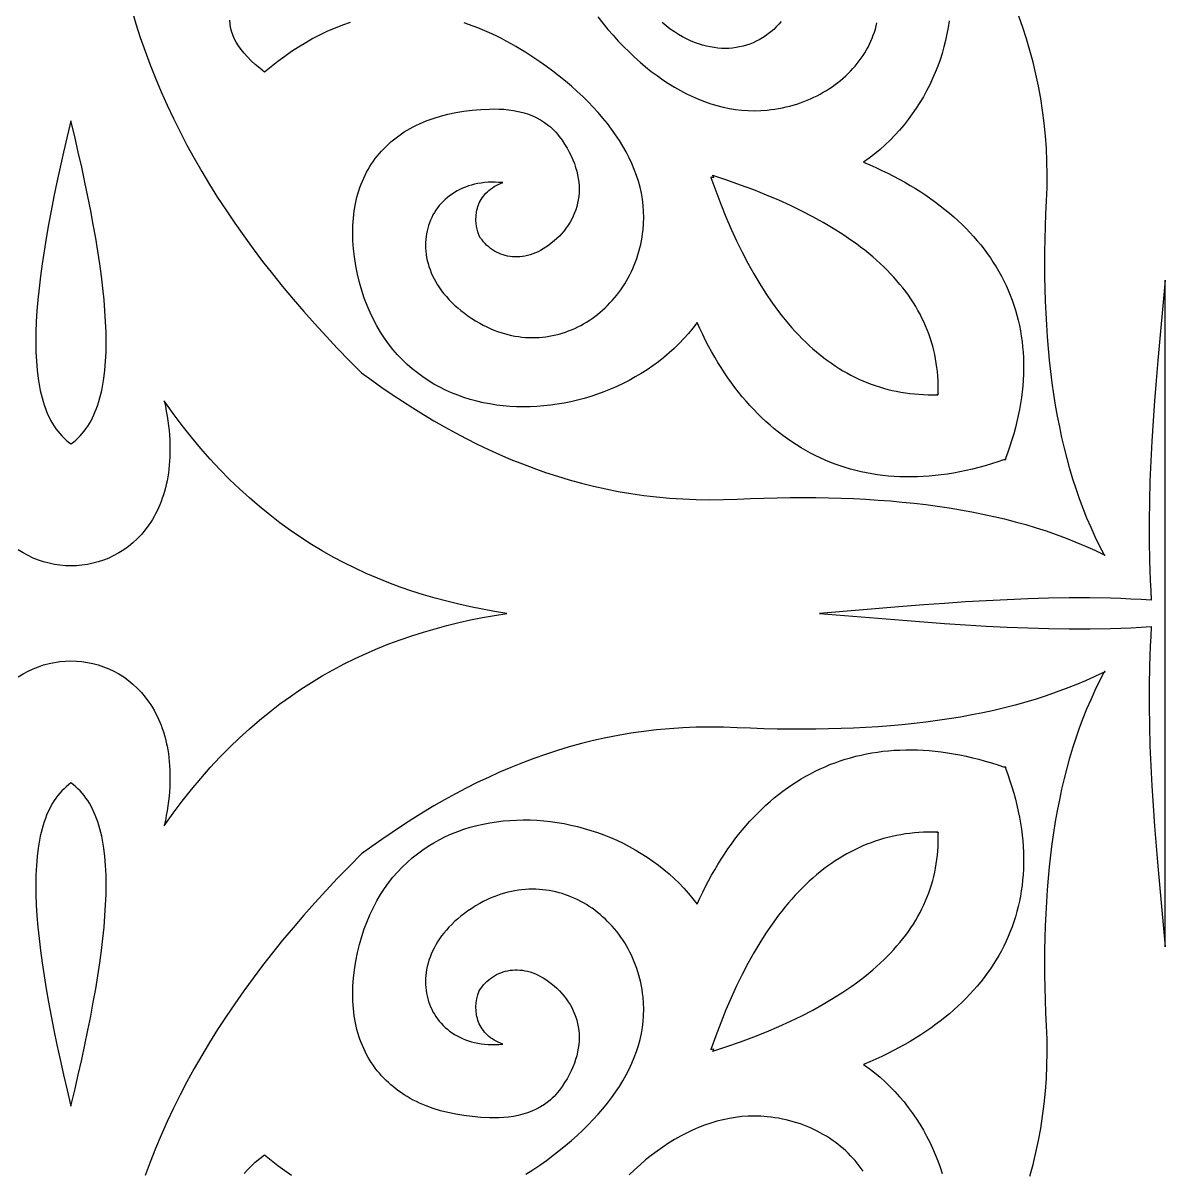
# Model space of a CAD drawing. Extents: x -375 to 375, y -1025 to 1025.
# Drawn here: x -217.6 to -155, y 489.8 to 552.8 of the extents above; entities that cross this region are included whole.
import ezdxf

# ---------------------------------------------------------------- set-up
doc = ezdxf.new("R2010")
doc.units = 0
doc.layers.add('LAYER_1', color=18, linetype='CONTINUOUS')

msp = doc.modelspace()

# ---------------------------------------------------------------- linework, layer by layer
at = {"layer": 'LAYER_1'}
for points in [[(-211.667, 553.489), (-211.441, 552.732), (-211.198, 551.978), (-210.937, 551.228), (-210.66, 550.481), (-210.365, 549.739), (-210.053, 548.999), (-209.725, 548.263), (-209.379, 547.531), (-209.017, 546.802), (-208.638, 546.077), (-208.242, 545.355), (-207.83, 544.636), (-207.402, 543.921), (-206.957, 543.209), (-206.496, 542.501), (-206.019, 541.796), (-205.526, 541.094), (-205.016, 540.395), (-204.491, 539.7), (-203.95, 539.008), (-203.393, 538.319), (-202.821, 537.633), (-202.233, 536.951), (-201.629, 536.272), (-201.01, 535.596), (-200.376, 534.922), (-199.726, 534.252), (-199.062, 533.585), (-198.508, 533.182), (-197.95, 532.788), (-197.387, 532.402), (-196.821, 532.025), (-196.249, 531.658), (-195.673, 531.301), (-195.092, 530.953), (-194.506, 530.617), (-193.915, 530.291), (-193.318, 529.977), (-192.715, 529.674), (-192.107, 529.384), (-191.492, 529.106), (-190.872, 528.84), (-190.245, 528.588), (-189.612, 528.349), (-188.972, 528.124), (-188.325, 527.914), (-187.671, 527.717), (-187.01, 527.536), (-186.342, 527.37), (-185.666, 527.22), (-184.983, 527.086), (-184.292, 526.968), (-183.592, 526.867), (-182.885, 526.784), (-182.169, 526.717), (-181.444, 526.669), (-180.711, 526.639), (-179.969, 526.627), (-179.218, 526.634), (-178.457, 526.661), (-177.726, 526.692), (-177.001, 526.716), (-176.28, 526.733), (-175.566, 526.743), (-174.857, 526.747), (-174.154, 526.743), (-173.457, 526.731), (-172.766, 526.712), (-172.081, 526.686), (-171.403, 526.651), (-170.731, 526.609), (-170.065, 526.558), (-169.407, 526.499), (-168.755, 526.432), (-168.11, 526.356), (-167.473, 526.272), (-166.842, 526.178), (-166.219, 526.076), (-165.604, 525.964), (-164.996, 525.843), (-164.395, 525.712), (-163.803, 525.572), (-163.219, 525.422), (-162.643, 525.262), (-162.075, 525.092), (-161.515, 524.912), (-160.964, 524.721), (-160.421, 524.52), (-159.888, 524.308), (-159.363, 524.086), (-158.847, 523.852), (-158.34, 523.607), (-158.296, 523.563), (-158.303, 523.578), (-158.287, 523.571), (-158.333, 523.614), (-158.587, 524.103), (-158.829, 524.6), (-159.06, 525.106), (-159.28, 525.621), (-159.489, 526.144), (-159.686, 526.676), (-159.873, 527.215), (-160.049, 527.763), (-160.215, 528.319), (-160.371, 528.882), (-160.516, 529.453), (-160.651, 530.032), (-160.777, 530.618), (-160.893, 531.212), (-160.999, 531.813), (-161.096, 532.42), (-161.184, 533.035), (-161.263, 533.657), (-161.332, 534.285), (-161.393, 534.921), (-161.446, 535.562), (-161.49, 536.21), (-161.525, 536.864), (-161.553, 537.524), (-161.573, 538.191), (-161.584, 538.863), (-161.589, 539.541), (-161.585, 540.224), (-161.574, 540.913), (-161.557, 541.608), (-161.532, 542.307), (-161.5, 543.012), (-161.472, 543.745), (-161.465, 544.47), (-161.477, 545.185), (-161.508, 545.892), (-161.558, 546.591), (-161.627, 547.281), (-161.714, 547.964), (-161.819, 548.638), (-161.941, 549.305), (-162.08, 549.964), (-162.236, 550.616), (-162.408, 551.26), (-162.596, 551.897), (-162.799, 552.528), (-163.017, 553.151)], [(-199.683, 552.803), (-200.104, 552.658), (-200.52, 552.496), (-200.93, 552.318), (-201.335, 552.124), (-201.734, 551.914), (-202.128, 551.691), (-202.516, 551.453), (-202.899, 551.202), (-203.277, 550.939), (-203.65, 550.663), (-204.017, 550.376), (-204.379, 550.079), (-204.645, 550.288), (-204.891, 550.497), (-205.115, 550.704), (-205.319, 550.911), (-205.504, 551.116), (-205.668, 551.32), (-205.812, 551.523), (-205.937, 551.726), (-206.043, 551.927), (-206.129, 552.127), (-206.197, 552.327), (-206.246, 552.525), (-206.276, 552.723), (-206.289, 552.919)], [(-166.838, 552.891), (-166.892, 552.531), (-166.958, 552.172), (-167.036, 551.815), (-167.126, 551.459), (-167.227, 551.106), (-167.34, 550.755), (-167.465, 550.408), (-167.601, 550.063), (-167.748, 549.723), (-167.906, 549.386), (-168.075, 549.055), (-168.255, 548.728), (-168.446, 548.407), (-168.647, 548.092), (-168.86, 547.784), (-169.082, 547.482), (-169.315, 547.187), (-169.558, 546.899), (-169.812, 546.62), (-170.075, 546.349), (-170.348, 546.087), (-170.631, 545.834), (-170.924, 545.591), (-171.226, 545.358), (-171.538, 545.135), (-171.196, 544.99), (-170.86, 544.841), (-170.53, 544.688), (-170.207, 544.531), (-169.89, 544.37), (-169.579, 544.205), (-169.274, 544.037), (-168.976, 543.864), (-168.685, 543.688), (-168.399, 543.507), (-168.121, 543.323), (-167.848, 543.136), (-167.583, 542.944), (-167.324, 542.749), (-167.072, 542.55), (-166.826, 542.348), (-166.587, 542.142), (-166.355, 541.932), (-166.13, 541.719), (-165.912, 541.502), (-165.7, 541.282), (-165.496, 541.058), (-165.298, 540.831), (-165.108, 540.6), (-164.925, 540.366), (-164.748, 540.129), (-164.579, 539.888), (-164.418, 539.644), (-164.263, 539.397), (-164.116, 539.146), (-163.976, 538.892), (-163.844, 538.635), (-163.718, 538.375), (-163.601, 538.112), (-163.491, 537.845), (-163.388, 537.576), (-163.293, 537.303), (-163.206, 537.027), (-163.126, 536.749), (-163.054, 536.467), (-162.99, 536.182), (-162.933, 535.895), (-162.884, 535.604), (-162.844, 535.311), (-162.811, 535.015), (-162.786, 534.716), (-162.769, 534.414), (-162.76, 534.109), (-162.759, 533.802), (-162.767, 533.492), (-162.782, 533.179), (-162.806, 532.864), (-162.838, 532.546), (-162.878, 532.225), (-162.927, 531.902), (-162.984, 531.576), (-163.049, 531.248), (-163.123, 530.917), (-163.205, 530.584), (-163.296, 530.248), (-163.395, 529.91), (-163.503, 529.57), (-163.62, 529.227), (-163.745, 528.882), (-163.713, 528.852), (-163.728, 528.851), (-163.737, 528.85), (-163.745, 528.855), (-163.748, 528.847), (-163.758, 528.844), (-163.752, 528.836), (-163.752, 528.832), (-163.756, 528.832), (-163.764, 528.838), (-163.767, 528.829), (-163.776, 528.826), (-163.77, 528.818), (-163.771, 528.809), (-163.771, 528.795), (-163.803, 528.826), (-164.161, 528.705), (-164.517, 528.593), (-164.87, 528.489), (-165.22, 528.393), (-165.568, 528.305), (-165.914, 528.226), (-166.257, 528.155), (-166.597, 528.092), (-166.935, 528.037), (-167.27, 527.99), (-167.603, 527.951), (-167.933, 527.92), (-168.26, 527.897), (-168.584, 527.882), (-168.906, 527.875), (-169.224, 527.876), (-169.54, 527.885), (-169.853, 527.901), (-170.163, 527.925), (-170.47, 527.957), (-170.775, 527.996), (-171.076, 528.043), (-171.374, 528.097), (-171.669, 528.159), (-171.961, 528.229), (-172.25, 528.306), (-172.536, 528.39), (-172.819, 528.482), (-173.099, 528.58), (-173.375, 528.687), (-173.648, 528.8), (-173.918, 528.921), (-174.184, 529.049), (-174.448, 529.183), (-174.707, 529.325), (-174.964, 529.474), (-175.217, 529.63), (-175.467, 529.793), (-175.713, 529.963), (-175.956, 530.14), (-176.195, 530.323), (-176.43, 530.514), (-176.662, 530.711), (-176.891, 530.915), (-177.116, 531.125), (-177.337, 531.342), (-177.554, 531.566), (-177.768, 531.796), (-177.978, 532.033), (-178.184, 532.276), (-178.386, 532.526), (-178.585, 532.782), (-178.78, 533.045), (-178.97, 533.313), (-179.157, 533.588), (-179.34, 533.87), (-179.519, 534.157), (-179.694, 534.451), (-179.865, 534.75), (-180.032, 535.056), (-180.195, 535.368), (-180.353, 535.686), (-180.508, 536.01), (-180.658, 536.339), (-180.889, 536.039), (-181.131, 535.747), (-181.383, 535.465), (-181.646, 535.192), (-181.918, 534.929), (-182.199, 534.675), (-182.488, 534.431), (-182.786, 534.196), (-183.092, 533.972), (-183.405, 533.757), (-183.725, 533.552), (-184.052, 533.358), (-184.385, 533.174), (-184.724, 533.001), (-185.067, 532.837), (-185.416, 532.685), (-185.769, 532.543), (-186.126, 532.412), (-186.487, 532.292), (-186.851, 532.183), (-187.217, 532.085), (-187.586, 531.999), (-187.957, 531.924), (-188.329, 531.86), (-188.702, 531.808), (-189.075, 531.768), (-189.449, 531.739), (-189.822, 531.722), (-190.195, 531.717), (-190.567, 531.725), (-190.936, 531.744), (-191.304, 531.776), (-191.67, 531.821), (-192.032, 531.878), (-192.392, 531.947), (-192.747, 532.029), (-193.099, 532.125), (-193.446, 532.233), (-193.787, 532.354), (-194.124, 532.488), (-194.454, 532.636), (-194.779, 532.797), (-195.096, 532.972), (-195.406, 533.16), (-195.709, 533.362), (-196.004, 533.577), (-196.29, 533.807), (-196.568, 534.051), (-196.836, 534.308), (-197.094, 534.58), (-197.343, 534.867), (-197.58, 535.168), (-197.807, 535.483), (-198.022, 535.813), (-198.226, 536.158), (-198.417, 536.518), (-198.595, 536.892), (-198.76, 537.282), (-198.912, 537.687), (-199.049, 538.108), (-199.173, 538.543), (-199.281, 538.995), (-199.374, 539.462), (-199.451, 539.944), (-199.504, 540.389), (-199.536, 540.824), (-199.548, 541.25), (-199.54, 541.665), (-199.513, 542.069), (-199.466, 542.463), (-199.4, 542.845), (-199.315, 543.216), (-199.265, 543.398), (-199.211, 543.576), (-199.152, 543.751), (-199.089, 543.924), (-199.02, 544.093), (-198.947, 544.259), (-198.87, 544.423), (-198.788, 544.583), (-198.701, 544.74), (-198.61, 544.893), (-198.515, 545.044), (-198.415, 545.191), (-198.31, 545.335), (-198.201, 545.476), (-198.088, 545.613), (-197.97, 545.747), (-197.848, 545.878), (-197.722, 546.005), (-197.592, 546.128), (-197.457, 546.248), (-197.318, 546.365), (-197.174, 546.478), (-197.027, 546.587), (-196.875, 546.693), (-196.719, 546.795), (-196.559, 546.893), (-196.395, 546.988), (-196.227, 547.079), (-196.055, 547.166), (-195.878, 547.249), (-195.514, 547.404), (-195.133, 547.543), (-194.737, 547.665), (-194.325, 547.772), (-193.898, 547.862), (-193.456, 547.936), (-192.999, 547.992), (-192.528, 548.031), (-192.041, 548.052), (-191.782, 548.057), (-191.521, 548.052), (-191.259, 548.037), (-190.997, 548.012), (-190.737, 547.975), (-190.478, 547.926), (-190.223, 547.863), (-189.972, 547.786), (-189.726, 547.694), (-189.486, 547.586), (-189.253, 547.461), (-189.027, 547.319), (-188.811, 547.158), (-188.706, 547.07), (-188.604, 546.978), (-188.504, 546.88), (-188.408, 546.777), (-188.314, 546.669), (-188.223, 546.555), (-188.068, 546.339), (-187.925, 546.124), (-187.794, 545.91), (-187.676, 545.696), (-187.57, 545.484), (-187.475, 545.273), (-187.393, 545.063), (-187.322, 544.855), (-187.263, 544.648), (-187.214, 544.444), (-187.177, 544.241), (-187.151, 544.04), (-187.136, 543.842), (-187.131, 543.646), (-187.137, 543.452), (-187.153, 543.261), (-187.179, 543.073), (-187.214, 542.888), (-187.26, 542.706), (-187.315, 542.527), (-187.38, 542.352), (-187.453, 542.18), (-187.536, 542.012), (-187.628, 541.848), (-187.728, 541.687), (-187.837, 541.531), (-187.954, 541.379), (-188.08, 541.232), (-188.213, 541.089), (-188.355, 540.95), (-188.504, 540.817), (-188.66, 540.688), (-188.806, 540.578), (-188.951, 540.477), (-189.097, 540.385), (-189.242, 540.302), (-189.387, 540.228), (-189.532, 540.163), (-189.677, 540.107), (-189.82, 540.059), (-189.963, 540.019), (-190.104, 539.988), (-190.245, 539.965), (-190.384, 539.949), (-190.521, 539.942), (-190.657, 539.942), (-190.791, 539.95), (-190.922, 539.965), (-191.052, 539.987), (-191.179, 540.017), (-191.303, 540.053), (-191.425, 540.096), (-191.544, 540.146), (-191.66, 540.203), (-191.772, 540.265), (-191.882, 540.334), (-191.987, 540.409), (-192.089, 540.49), (-192.188, 540.577), (-192.282, 540.67), (-192.371, 540.768), (-192.457, 540.871), (-192.538, 540.98), (-192.614, 541.094), (-192.688, 541.313), (-192.742, 541.534), (-192.776, 541.755), (-192.791, 541.974), (-192.786, 542.19), (-192.76, 542.402), (-192.74, 542.506), (-192.714, 542.608), (-192.683, 542.709), (-192.647, 542.808), (-192.605, 542.905), (-192.558, 543), (-192.506, 543.093), (-192.448, 543.183), (-192.385, 543.271), (-192.316, 543.355), (-192.242, 543.437), (-192.162, 543.516), (-192.077, 543.591), (-191.986, 543.663), (-191.889, 543.732), (-191.787, 543.796), (-191.679, 543.857), (-191.565, 543.914), (-191.445, 543.966), (-191.319, 544.015), (-191.528, 544.032), (-191.732, 544.041), (-191.932, 544.041), (-192.128, 544.034), (-192.319, 544.019), (-192.505, 543.996), (-192.687, 543.966), (-192.864, 543.928), (-193.037, 543.884), (-193.204, 543.833), (-193.366, 543.775), (-193.524, 543.711), (-193.676, 543.64), (-193.823, 543.563), (-193.965, 543.481), (-194.101, 543.393), (-194.232, 543.299), (-194.357, 543.2), (-194.476, 543.096), (-194.59, 542.988), (-194.698, 542.874), (-194.8, 542.756), (-194.896, 542.634), (-194.985, 542.507), (-195.069, 542.377), (-195.146, 542.243), (-195.217, 542.105), (-195.282, 541.964), (-195.34, 541.82), (-195.391, 541.673), (-195.436, 541.523), (-195.474, 541.371), (-195.505, 541.216), (-195.529, 541.059), (-195.546, 540.9), (-195.555, 540.739), (-195.558, 540.577), (-195.553, 540.413), (-195.541, 540.249), (-195.522, 540.083), (-195.495, 539.916), (-195.46, 539.749), (-195.417, 539.581), (-195.367, 539.413), (-195.309, 539.245), (-195.242, 539.077), (-195.168, 538.91), (-195.085, 538.743), (-194.995, 538.577), (-194.896, 538.411), (-194.788, 538.247), (-194.672, 538.084), (-194.547, 537.923), (-194.414, 537.763), (-194.272, 537.606), (-194.121, 537.45), (-193.961, 537.297), (-193.792, 537.146), (-193.614, 536.998), (-193.427, 536.852), (-193.23, 536.71), (-193.024, 536.571), (-192.809, 536.436), (-192.584, 536.304), (-192.391, 536.2), (-192.198, 536.104), (-192.004, 536.015), (-191.811, 535.934), (-191.617, 535.861), (-191.423, 535.795), (-191.23, 535.736), (-191.037, 535.684), (-190.844, 535.64), (-190.652, 535.602), (-190.46, 535.572), (-190.268, 535.548), (-190.078, 535.531), (-189.888, 535.521), (-189.7, 535.517), (-189.512, 535.52), (-189.325, 535.529), (-189.14, 535.544), (-188.956, 535.565), (-188.773, 535.593), (-188.592, 535.627), (-188.413, 535.666), (-188.235, 535.711), (-188.059, 535.763), (-187.885, 535.819), (-187.713, 535.881), (-187.543, 535.949), (-187.376, 536.022), (-187.21, 536.1), (-187.047, 536.184), (-186.887, 536.272), (-186.729, 536.366), (-186.574, 536.464), (-186.421, 536.567), (-186.272, 536.675), (-186.125, 536.788), (-185.982, 536.905), (-185.841, 537.026), (-185.704, 537.152), (-185.571, 537.282), (-185.44, 537.416), (-185.314, 537.554), (-185.191, 537.696), (-185.071, 537.842), (-184.956, 537.992), (-184.845, 538.146), (-184.737, 538.303), (-184.634, 538.463), (-184.535, 538.627), (-184.44, 538.795), (-184.35, 538.965), (-184.265, 539.139), (-184.184, 539.316), (-184.107, 539.495), (-184.036, 539.678), (-183.969, 539.863), (-183.908, 540.051), (-183.852, 540.241), (-183.8, 540.434), (-183.755, 540.63), (-183.714, 540.827), (-183.679, 541.027), (-183.65, 541.229), (-183.626, 541.433), (-183.599, 541.768), (-183.59, 542.103), (-183.597, 542.437), (-183.622, 542.769), (-183.663, 543.101), (-183.72, 543.432), (-183.793, 543.762), (-183.882, 544.089), (-183.987, 544.416), (-184.107, 544.74), (-184.242, 545.063), (-184.391, 545.384), (-184.555, 545.702), (-184.734, 546.019), (-184.926, 546.332), (-185.132, 546.644), (-185.351, 546.952), (-185.583, 547.258), (-185.828, 547.56), (-186.086, 547.86), (-186.355, 548.156), (-186.637, 548.448), (-186.931, 548.738), (-187.236, 549.023), (-187.552, 549.304), (-187.88, 549.582), (-188.218, 549.855), (-188.566, 550.124), (-188.925, 550.389), (-189.293, 550.649), (-189.671, 550.904), (-190.058, 551.155), (-190.328, 551.322), (-190.596, 551.483), (-190.862, 551.635), (-191.127, 551.781), (-191.391, 551.919), (-191.653, 552.05), (-191.913, 552.174), (-192.172, 552.291), (-192.429, 552.401), (-192.685, 552.505), (-192.94, 552.601), (-193.193, 552.691), (-193.444, 552.774)], [(-186.107, 553.106), (-185.833, 552.76), (-185.554, 552.424), (-185.27, 552.098), (-184.983, 551.783), (-184.691, 551.477), (-184.395, 551.183), (-184.095, 550.9), (-183.791, 550.628), (-183.484, 550.368), (-183.174, 550.12), (-182.86, 549.883), (-182.543, 549.659), (-182.223, 549.448), (-181.9, 549.25), (-181.575, 549.064), (-181.247, 548.893), (-180.917, 548.734), (-180.584, 548.59), (-180.249, 548.46), (-179.913, 548.345), (-179.574, 548.244), (-179.234, 548.158), (-178.892, 548.087), (-178.549, 548.032), (-178.205, 547.992), (-177.86, 547.969), (-177.514, 547.961), (-177.167, 547.971), (-176.819, 547.997), (-176.608, 548.02), (-176.398, 548.048), (-176.191, 548.081), (-175.986, 548.12), (-175.784, 548.165), (-175.584, 548.214), (-175.386, 548.268), (-175.191, 548.328), (-174.999, 548.392), (-174.81, 548.461), (-174.623, 548.534), (-174.44, 548.612), (-174.26, 548.695), (-174.083, 548.782), (-173.91, 548.873), (-173.74, 548.969), (-173.573, 549.068), (-173.41, 549.172), (-173.251, 549.279), (-173.096, 549.39), (-172.944, 549.505), (-172.797, 549.624), (-172.654, 549.746), (-172.514, 549.872), (-172.38, 550), (-172.249, 550.133), (-172.123, 550.268), (-172.002, 550.406), (-171.885, 550.548), (-171.773, 550.692), (-171.666, 550.839), (-171.564, 550.989), (-171.467, 551.141), (-171.376, 551.296), (-171.289, 551.453), (-171.208, 551.612), (-171.132, 551.774), (-171.062, 551.938), (-170.998, 552.104), (-170.939, 552.271), (-170.886, 552.441), (-170.839, 552.612), (-170.798, 552.785)], [(-176.047, 552.851), (-176.181, 552.7), (-176.319, 552.556), (-176.463, 552.42), (-176.611, 552.291), (-176.764, 552.171), (-176.922, 552.057), (-177.084, 551.952), (-177.25, 551.856), (-177.42, 551.767), (-177.595, 551.687), (-177.773, 551.616), (-177.955, 551.554), (-178.14, 551.501), (-178.329, 551.457), (-178.521, 551.422), (-178.716, 551.397), (-178.914, 551.382), (-179.115, 551.377), (-179.318, 551.381), (-179.524, 551.396), (-179.732, 551.421), (-179.942, 551.457), (-180.154, 551.503), (-180.369, 551.561), (-180.585, 551.629), (-180.802, 551.708), (-181.021, 551.799), (-181.241, 551.902), (-181.462, 552.016), (-181.685, 552.142), (-181.908, 552.28), (-182.131, 552.43), (-182.249, 552.517), (-182.361, 552.607), (-182.468, 552.7), (-182.57, 552.796)], [(-217.891, 516.905), (-217.626, 517.072), (-217.353, 517.223), (-217.074, 517.355), (-216.789, 517.47), (-216.498, 517.567), (-216.204, 517.646), (-215.906, 517.708), (-215.605, 517.752), (-215.303, 517.779), (-215, 517.788), (-214.697, 517.779), (-214.395, 517.752), (-214.094, 517.708), (-213.796, 517.646), (-213.502, 517.567), (-213.211, 517.47), (-212.926, 517.355), (-212.647, 517.223), (-212.374, 517.072), (-212.109, 516.905), (-211.852, 516.719), (-211.604, 516.516), (-211.367, 516.295), (-211.14, 516.057), (-210.925, 515.801), (-210.723, 515.527), (-210.627, 515.383), (-210.534, 515.236), (-210.445, 515.083), (-210.36, 514.926), (-210.278, 514.765), (-210.2, 514.6), (-210.126, 514.43), (-210.057, 514.255), (-209.991, 514.076), (-209.93, 513.893), (-209.873, 513.705), (-209.821, 513.513), (-209.773, 513.317), (-209.73, 513.116), (-209.692, 512.911), (-209.659, 512.701), (-209.631, 512.487), (-209.608, 512.268), (-209.59, 512.045), (-209.578, 511.818), (-209.571, 511.586), (-209.569, 511.349), (-209.573, 511.109), (-209.583, 510.864), (-209.599, 510.614), (-209.621, 510.36), (-209.649, 510.102), (-209.683, 509.839), (-209.724, 509.572), (-209.77, 509.3), (-209.824, 509.024), (-209.884, 508.744), (-209.394, 509.431), (-208.896, 510.094), (-208.391, 510.732), (-207.879, 511.345), (-207.36, 511.934), (-206.834, 512.5), (-206.301, 513.043), (-205.762, 513.563), (-205.215, 514.062), (-204.663, 514.538), (-204.103, 514.993), (-203.538, 515.427), (-202.967, 515.841), (-202.389, 516.235), (-201.806, 516.609), (-201.216, 516.964), (-200.621, 517.3), (-200.021, 517.618), (-199.415, 517.918), (-198.804, 518.201), (-198.188, 518.466), (-197.566, 518.716), (-196.94, 518.949), (-196.309, 519.166), (-195.673, 519.368), (-195.032, 519.555), (-194.387, 519.728), (-193.738, 519.887), (-193.084, 520.032), (-192.427, 520.165), (-191.765, 520.284), (-191.099, 520.392), (-191.765, 520.501), (-192.427, 520.62), (-193.084, 520.753), (-193.738, 520.898), (-194.387, 521.057), (-195.032, 521.23), (-195.673, 521.417), (-196.309, 521.619), (-196.94, 521.836), (-197.566, 522.069), (-198.188, 522.318), (-198.804, 522.584), (-199.415, 522.867), (-200.021, 523.167), (-200.621, 523.485), (-201.216, 523.821), (-201.806, 524.176), (-202.389, 524.55), (-202.967, 524.944), (-203.538, 525.358), (-204.103, 525.792), (-204.663, 526.247), (-205.215, 526.723), (-205.762, 527.222), (-206.301, 527.742), (-206.834, 528.285), (-207.36, 528.851), (-207.879, 529.44), (-208.391, 530.053), (-208.896, 530.691), (-209.394, 531.353), (-209.884, 532.041), (-209.824, 531.761), (-209.77, 531.485), (-209.724, 531.213), (-209.683, 530.946), (-209.649, 530.683), (-209.621, 530.425), (-209.599, 530.171), (-209.583, 529.921), (-209.573, 529.676), (-209.569, 529.435), (-209.571, 529.199), (-209.578, 528.967), (-209.59, 528.74), (-209.608, 528.517), (-209.631, 528.298), (-209.659, 528.084), (-209.692, 527.874), (-209.73, 527.669), (-209.773, 527.468), (-209.821, 527.272), (-209.873, 527.079), (-209.93, 526.892), (-209.991, 526.709), (-210.057, 526.53), (-210.126, 526.355), (-210.2, 526.185), (-210.278, 526.02), (-210.36, 525.858), (-210.445, 525.702), (-210.534, 525.549), (-210.627, 525.401), (-210.723, 525.258), (-210.925, 524.984), (-211.14, 524.728), (-211.367, 524.49), (-211.604, 524.269), (-211.852, 524.066), (-212.109, 523.88), (-212.374, 523.712), (-212.647, 523.562), (-212.926, 523.43), (-213.211, 523.315), (-213.502, 523.218), (-213.796, 523.139), (-214.094, 523.077), (-214.395, 523.033), (-214.697, 523.006), (-215, 522.997), (-215.303, 523.006), (-215.605, 523.033), (-215.906, 523.077), (-216.204, 523.139), (-216.498, 523.218), (-216.789, 523.315), (-217.074, 523.43), (-217.353, 523.562), (-217.626, 523.712), (-217.891, 523.88)], [(-162.408, 489.525), (-162.236, 490.169), (-162.08, 490.821), (-161.941, 491.48), (-161.819, 492.147), (-161.714, 492.821), (-161.627, 493.504), (-161.558, 494.194), (-161.508, 494.893), (-161.477, 495.6), (-161.465, 496.315), (-161.472, 497.04), (-161.5, 497.773), (-161.532, 498.478), (-161.557, 499.177), (-161.574, 499.872), (-161.585, 500.561), (-161.589, 501.244), (-161.584, 501.922), (-161.573, 502.594), (-161.553, 503.261), (-161.525, 503.921), (-161.49, 504.575), (-161.446, 505.223), (-161.393, 505.864), (-161.332, 506.499), (-161.263, 507.128), (-161.184, 507.75), (-161.096, 508.364), (-160.999, 508.972), (-160.893, 509.573), (-160.777, 510.167), (-160.651, 510.753), (-160.516, 511.332), (-160.371, 511.903), (-160.215, 512.466), (-160.049, 513.022), (-159.873, 513.57), (-159.686, 514.109), (-159.489, 514.641), (-159.28, 515.164), (-159.06, 515.678), (-158.829, 516.185), (-158.587, 516.682), (-158.333, 517.171), (-158.287, 517.214), (-158.303, 517.207), (-158.296, 517.222), (-158.34, 517.178), (-158.847, 516.933), (-159.363, 516.699), (-159.888, 516.476), (-160.421, 516.265), (-160.964, 516.064), (-161.515, 515.873), (-162.075, 515.693), (-162.643, 515.523), (-163.219, 515.363), (-163.803, 515.213), (-164.395, 515.073), (-164.996, 514.942), (-165.604, 514.821), (-166.219, 514.709), (-166.842, 514.607), (-167.473, 514.513), (-168.11, 514.429), (-168.755, 514.353), (-169.407, 514.286), (-170.065, 514.227), (-170.731, 514.176), (-171.403, 514.134), (-172.081, 514.099), (-172.766, 514.073), (-173.457, 514.054), (-174.154, 514.042), (-174.857, 514.038), (-175.566, 514.042), (-176.28, 514.052), (-177.001, 514.069), (-177.726, 514.093), (-178.457, 514.124), (-179.218, 514.151), (-179.969, 514.158), (-180.711, 514.146), (-181.444, 514.116), (-182.169, 514.068), (-182.885, 514.001), (-183.592, 513.917), (-184.292, 513.817), (-184.983, 513.699), (-185.666, 513.565), (-186.342, 513.415), (-187.01, 513.249), (-187.671, 513.068), (-188.325, 512.871), (-188.972, 512.661), (-189.612, 512.436), (-190.245, 512.197), (-190.872, 511.945), (-191.492, 511.679), (-192.107, 511.401), (-192.715, 511.111), (-193.318, 510.808), (-193.915, 510.494), (-194.506, 510.168), (-195.092, 509.831), (-195.673, 509.484), (-196.249, 509.127), (-196.821, 508.76), (-197.387, 508.383), (-197.95, 507.997), (-198.508, 507.603), (-199.062, 507.199), (-199.726, 506.533), (-200.376, 505.863), (-201.01, 505.189), (-201.629, 504.513), (-202.233, 503.834), (-202.821, 503.151), (-203.393, 502.466), (-203.95, 501.777), (-204.491, 501.085), (-205.016, 500.39), (-205.526, 499.691), (-206.019, 498.989), (-206.496, 498.284), (-206.957, 497.576), (-207.402, 496.864), (-207.83, 496.149), (-208.242, 495.43), (-208.638, 494.708), (-209.017, 493.983), (-209.379, 493.254), (-209.725, 492.522), (-210.053, 491.786), (-210.365, 491.046), (-210.66, 490.304), (-210.937, 489.557)], [(-190.058, 489.63), (-189.671, 489.881), (-189.293, 490.136), (-188.925, 490.396), (-188.566, 490.661), (-188.218, 490.93), (-187.88, 491.203), (-187.552, 491.481), (-187.236, 491.762), (-186.931, 492.047), (-186.637, 492.336), (-186.355, 492.629), (-186.086, 492.925), (-185.828, 493.225), (-185.583, 493.527), (-185.351, 493.833), (-185.132, 494.141), (-184.926, 494.453), (-184.734, 494.766), (-184.555, 495.083), (-184.391, 495.401), (-184.242, 495.722), (-184.107, 496.045), (-183.987, 496.369), (-183.882, 496.695), (-183.793, 497.023), (-183.72, 497.353), (-183.663, 497.684), (-183.622, 498.015), (-183.597, 498.348), (-183.59, 498.682), (-183.599, 499.017), (-183.626, 499.352), (-183.65, 499.556), (-183.679, 499.758), (-183.714, 499.958), (-183.755, 500.155), (-183.8, 500.351), (-183.852, 500.544), (-183.908, 500.734), (-183.969, 500.922), (-184.036, 501.107), (-184.107, 501.29), (-184.184, 501.469), (-184.265, 501.646), (-184.35, 501.82), (-184.44, 501.99), (-184.535, 502.158), (-184.634, 502.322), (-184.737, 502.482), (-184.845, 502.639), (-184.956, 502.793), (-185.071, 502.943), (-185.191, 503.089), (-185.314, 503.231), (-185.44, 503.369), (-185.571, 503.503), (-185.704, 503.633), (-185.841, 503.759), (-185.982, 503.88), (-186.125, 503.997), (-186.272, 504.11), (-186.421, 504.218), (-186.574, 504.321), (-186.729, 504.419), (-186.887, 504.513), (-187.047, 504.601), (-187.21, 504.685), (-187.376, 504.763), (-187.543, 504.836), (-187.713, 504.904), (-187.885, 504.966), (-188.059, 505.022), (-188.235, 505.073), (-188.413, 505.119), (-188.592, 505.158), (-188.773, 505.192), (-188.956, 505.219), (-189.14, 505.241), (-189.325, 505.256), (-189.512, 505.265), (-189.7, 505.268), (-189.888, 505.264), (-190.078, 505.254), (-190.268, 505.237), (-190.46, 505.213), (-190.652, 505.183), (-190.844, 505.145), (-191.037, 505.101), (-191.23, 505.049), (-191.423, 504.99), (-191.617, 504.924), (-191.811, 504.851), (-192.004, 504.77), (-192.198, 504.681), (-192.391, 504.585), (-192.584, 504.481), (-192.809, 504.349), (-193.024, 504.214), (-193.23, 504.075), (-193.427, 503.932), (-193.614, 503.787), (-193.792, 503.639), (-193.961, 503.488), (-194.121, 503.335), (-194.272, 503.179), (-194.414, 503.022), (-194.547, 502.862), (-194.672, 502.701), (-194.788, 502.538), (-194.896, 502.374), (-194.995, 502.208), (-195.085, 502.042), (-195.168, 501.875), (-195.242, 501.708), (-195.309, 501.54), (-195.367, 501.372), (-195.417, 501.204), (-195.46, 501.036), (-195.495, 500.869), (-195.522, 500.702), (-195.541, 500.536), (-195.553, 500.371), (-195.558, 500.208), (-195.555, 500.046), (-195.546, 499.885), (-195.529, 499.726), (-195.505, 499.569), (-195.474, 499.414), (-195.436, 499.262), (-195.391, 499.112), (-195.34, 498.965), (-195.282, 498.821), (-195.217, 498.68), (-195.146, 498.542), (-195.069, 498.408), (-194.985, 498.278), (-194.896, 498.151), (-194.8, 498.029), (-194.698, 497.911), (-194.59, 497.797), (-194.476, 497.689), (-194.357, 497.585), (-194.232, 497.486), (-194.101, 497.392), (-193.965, 497.304), (-193.823, 497.222), (-193.676, 497.145), (-193.524, 497.074), (-193.366, 497.01), (-193.204, 496.952), (-193.037, 496.901), (-192.864, 496.857), (-192.687, 496.819), (-192.505, 496.789), (-192.319, 496.766), (-192.128, 496.751), (-191.932, 496.744), (-191.732, 496.744), (-191.528, 496.753), (-191.319, 496.77), (-191.445, 496.819), (-191.565, 496.871), (-191.679, 496.928), (-191.787, 496.989), (-191.889, 497.053), (-191.986, 497.122), (-192.077, 497.194), (-192.162, 497.269), (-192.242, 497.348), (-192.316, 497.43), (-192.385, 497.514), (-192.448, 497.602), (-192.506, 497.692), (-192.558, 497.785), (-192.605, 497.88), (-192.647, 497.977), (-192.683, 498.076), (-192.714, 498.177), (-192.74, 498.279), (-192.76, 498.383), (-192.786, 498.595), (-192.791, 498.811), (-192.776, 499.03), (-192.742, 499.251), (-192.688, 499.471), (-192.614, 499.691), (-192.538, 499.805), (-192.457, 499.914), (-192.371, 500.017), (-192.282, 500.115), (-192.188, 500.208), (-192.089, 500.294), (-191.987, 500.375), (-191.882, 500.451), (-191.772, 500.52), (-191.66, 500.582), (-191.544, 500.639), (-191.425, 500.689), (-191.303, 500.732), (-191.179, 500.768), (-191.052, 500.798), (-190.922, 500.82), (-190.791, 500.835), (-190.657, 500.843), (-190.521, 500.843), (-190.384, 500.835), (-190.245, 500.82), (-190.104, 500.797), (-189.963, 500.766), (-189.82, 500.726), (-189.677, 500.678), (-189.532, 500.622), (-189.387, 500.557), (-189.242, 500.483), (-189.097, 500.4), (-188.951, 500.308), (-188.806, 500.207), (-188.66, 500.097), (-188.504, 499.968), (-188.355, 499.835), (-188.213, 499.696), (-188.08, 499.553), (-187.954, 499.406), (-187.837, 499.254), (-187.728, 499.098), (-187.628, 498.937), (-187.536, 498.773), (-187.453, 498.605), (-187.38, 498.433), (-187.315, 498.258), (-187.26, 498.079), (-187.214, 497.897), (-187.179, 497.712), (-187.153, 497.524), (-187.137, 497.333), (-187.131, 497.139), (-187.136, 496.943), (-187.151, 496.745), (-187.177, 496.544), (-187.214, 496.341), (-187.263, 496.137), (-187.322, 495.93), (-187.393, 495.722), (-187.475, 495.512), (-187.57, 495.301), (-187.676, 495.089), (-187.794, 494.875), (-187.925, 494.661), (-188.068, 494.446), (-188.223, 494.23), (-188.314, 494.116), (-188.408, 494.008), (-188.504, 493.905), (-188.604, 493.807), (-188.706, 493.715), (-188.811, 493.627), (-189.027, 493.466), (-189.253, 493.324), (-189.486, 493.199), (-189.726, 493.091), (-189.972, 492.999), (-190.223, 492.922), (-190.478, 492.859), (-190.737, 492.81), (-190.997, 492.773), (-191.259, 492.748), (-191.521, 492.733), (-191.782, 492.728), (-192.041, 492.733), (-192.528, 492.754), (-192.999, 492.793), (-193.456, 492.849), (-193.898, 492.923), (-194.325, 493.013), (-194.737, 493.119), (-195.133, 493.242), (-195.514, 493.381), (-195.878, 493.536), (-196.055, 493.619), (-196.227, 493.706), (-196.395, 493.797), (-196.559, 493.892), (-196.719, 493.99), (-196.875, 494.092), (-197.027, 494.198), (-197.174, 494.307), (-197.318, 494.42), (-197.457, 494.537), (-197.592, 494.657), (-197.722, 494.78), (-197.848, 494.907), (-197.97, 495.038), (-198.088, 495.172), (-198.201, 495.309), (-198.31, 495.45), (-198.415, 495.594), (-198.515, 495.741), (-198.61, 495.892), (-198.701, 496.045), (-198.788, 496.202), (-198.87, 496.362), (-198.947, 496.526), (-199.02, 496.692), (-199.089, 496.861), (-199.152, 497.034), (-199.211, 497.209), (-199.265, 497.387), (-199.315, 497.569), (-199.4, 497.94), (-199.466, 498.322), (-199.513, 498.716), (-199.54, 499.12), (-199.548, 499.535), (-199.536, 499.961), (-199.504, 500.396), (-199.451, 500.841), (-199.374, 501.323), (-199.281, 501.79), (-199.173, 502.242), (-199.049, 502.677), (-198.912, 503.098), (-198.76, 503.503), (-198.595, 503.893), (-198.417, 504.267), (-198.226, 504.627), (-198.022, 504.972), (-197.807, 505.302), (-197.58, 505.617), (-197.343, 505.918), (-197.094, 506.205), (-196.836, 506.477), (-196.568, 506.734), (-196.29, 506.978), (-196.004, 507.208), (-195.709, 507.423), (-195.406, 507.625), (-195.096, 507.813), (-194.779, 507.988), (-194.454, 508.149), (-194.124, 508.297), (-193.787, 508.431), (-193.446, 508.552), (-193.099, 508.66), (-192.747, 508.755), (-192.392, 508.838), (-192.032, 508.907), (-191.67, 508.964), (-191.304, 509.009), (-190.936, 509.04), (-190.567, 509.06), (-190.195, 509.067), (-189.822, 509.063), (-189.449, 509.046), (-189.075, 509.017), (-188.702, 508.977), (-188.329, 508.925), (-187.957, 508.861), (-187.586, 508.786), (-187.217, 508.699), (-186.851, 508.602), (-186.487, 508.493), (-186.126, 508.373), (-185.769, 508.242), (-185.416, 508.1), (-185.067, 507.948), (-184.724, 507.784), (-184.385, 507.611), (-184.052, 507.427), (-183.725, 507.232), (-183.405, 507.028), (-183.092, 506.813), (-182.786, 506.589), (-182.488, 506.354), (-182.199, 506.11), (-181.918, 505.856), (-181.646, 505.593), (-181.383, 505.32), (-181.131, 505.038), (-180.889, 504.746), (-180.658, 504.446), (-180.508, 504.775), (-180.353, 505.099), (-180.195, 505.417), (-180.032, 505.729), (-179.865, 506.034), (-179.694, 506.334), (-179.519, 506.628), (-179.34, 506.915), (-179.157, 507.197), (-178.97, 507.472), (-178.78, 507.74), (-178.585, 508.003), (-178.386, 508.259), (-178.184, 508.509), (-177.978, 508.752), (-177.768, 508.989), (-177.554, 509.219), (-177.337, 509.443), (-177.116, 509.66), (-176.891, 509.87), (-176.662, 510.074), (-176.43, 510.271), (-176.195, 510.462), (-175.956, 510.645), (-175.713, 510.822), (-175.467, 510.992), (-175.217, 511.155), (-174.964, 511.311), (-174.707, 511.46), (-174.448, 511.602), (-174.184, 511.736), (-173.918, 511.864), (-173.648, 511.985), (-173.375, 512.098), (-173.099, 512.204), (-172.819, 512.303), (-172.536, 512.395), (-172.25, 512.479), (-171.961, 512.556), (-171.669, 512.626), (-171.374, 512.688), (-171.076, 512.742), (-170.775, 512.789), (-170.47, 512.828), (-170.163, 512.86), (-169.853, 512.884), (-169.54, 512.9), (-169.224, 512.909), (-168.906, 512.91), (-168.584, 512.902), (-168.26, 512.888), (-167.933, 512.865), (-167.603, 512.834), (-167.27, 512.795), (-166.935, 512.748), (-166.597, 512.693), (-166.257, 512.63), (-165.914, 512.559), (-165.568, 512.48), (-165.22, 512.392), (-164.87, 512.296), (-164.517, 512.192), (-164.161, 512.08), (-163.803, 511.959), (-163.771, 511.99), (-163.771, 511.976), (-163.77, 511.967), (-163.776, 511.959), (-163.767, 511.956), (-163.764, 511.947), (-163.756, 511.953), (-163.752, 511.952), (-163.752, 511.949), (-163.758, 511.941), (-163.748, 511.938), (-163.745, 511.93), (-163.737, 511.935), (-163.728, 511.934), (-163.713, 511.933), (-163.745, 511.903), (-163.62, 511.558), (-163.503, 511.215), (-163.395, 510.875), (-163.296, 510.537), (-163.205, 510.201), (-163.123, 509.868), (-163.049, 509.537), (-162.984, 509.209), (-162.927, 508.883), (-162.878, 508.56), (-162.838, 508.239), (-162.806, 507.921), (-162.782, 507.606), (-162.767, 507.293), (-162.759, 506.983), (-162.76, 506.676), (-162.769, 506.371), (-162.786, 506.069), (-162.811, 505.77), (-162.844, 505.474), (-162.884, 505.181), (-162.933, 504.89), (-162.99, 504.602), (-163.054, 504.318), (-163.126, 504.036), (-163.206, 503.757), (-163.293, 503.482), (-163.388, 503.209), (-163.491, 502.94), (-163.601, 502.673), (-163.718, 502.41), (-163.844, 502.15), (-163.976, 501.893), (-164.116, 501.639), (-164.263, 501.388), (-164.418, 501.141), (-164.579, 500.897), (-164.748, 500.656), (-164.925, 500.419), (-165.108, 500.185), (-165.298, 499.954), (-165.496, 499.727), (-165.7, 499.503), (-165.912, 499.283), (-166.13, 499.066), (-166.355, 498.853), (-166.587, 498.643), (-166.826, 498.437), (-167.072, 498.235), (-167.324, 498.036), (-167.583, 497.841), (-167.848, 497.649), (-168.121, 497.461), (-168.399, 497.278), (-168.685, 497.097), (-168.976, 496.921), (-169.274, 496.748), (-169.579, 496.58), (-169.89, 496.415), (-170.207, 496.254), (-170.53, 496.097), (-170.86, 495.944), (-171.196, 495.795), (-171.538, 495.65), (-171.226, 495.427), (-170.924, 495.194), (-170.631, 494.951), (-170.348, 494.698), (-170.075, 494.436), (-169.812, 494.165), (-169.558, 493.885), (-169.315, 493.598), (-169.082, 493.303), (-168.86, 493.001), (-168.647, 492.693), (-168.446, 492.377), (-168.255, 492.056), (-168.075, 491.73), (-167.906, 491.398), (-167.748, 491.062), (-167.601, 490.722), (-167.465, 490.377), (-167.34, 490.03), (-167.227, 489.679)], [(-171.564, 489.796), (-171.666, 489.946), (-171.773, 490.093), (-171.885, 490.237), (-172.002, 490.379), (-172.123, 490.517), (-172.249, 490.652), (-172.38, 490.784), (-172.514, 490.913), (-172.654, 491.039), (-172.797, 491.161), (-172.944, 491.28), (-173.096, 491.395), (-173.251, 491.506), (-173.41, 491.613), (-173.573, 491.717), (-173.74, 491.816), (-173.91, 491.912), (-174.083, 492.003), (-174.26, 492.09), (-174.44, 492.173), (-174.623, 492.251), (-174.81, 492.324), (-174.999, 492.393), (-175.191, 492.457), (-175.386, 492.517), (-175.584, 492.571), (-175.784, 492.62), (-175.986, 492.664), (-176.191, 492.703), (-176.398, 492.737), (-176.608, 492.765), (-176.819, 492.788), (-177.167, 492.814), (-177.514, 492.823), (-177.86, 492.816), (-178.205, 492.793), (-178.549, 492.753), (-178.892, 492.698), (-179.234, 492.627), (-179.574, 492.541), (-179.913, 492.44), (-180.249, 492.325), (-180.584, 492.195), (-180.917, 492.05), (-181.247, 491.892), (-181.575, 491.72), (-181.9, 491.535), (-182.223, 491.337), (-182.543, 491.126), (-182.86, 490.902), (-183.174, 490.665), (-183.484, 490.417), (-183.791, 490.157), (-184.095, 489.885), (-184.395, 489.602)], [(-205.504, 489.669), (-205.319, 489.874), (-205.115, 490.081), (-204.891, 490.288), (-204.645, 490.497), (-204.379, 490.706), (-204.017, 490.408), (-203.65, 490.122), (-203.277, 489.846), (-202.899, 489.583)]]:
    msp.add_lwpolyline(points, dxfattribs=at)
for points in [[(-214.868, 529.789), (-214.741, 529.895), (-214.618, 530.007), (-214.501, 530.125), (-214.389, 530.25), (-214.282, 530.38), (-214.179, 530.517), (-214.082, 530.659), (-213.989, 530.807), (-213.901, 530.962), (-213.817, 531.122), (-213.738, 531.288), (-213.664, 531.46), (-213.595, 531.638), (-213.53, 531.822), (-213.469, 532.012), (-213.413, 532.207), (-213.361, 532.408), (-213.314, 532.615), (-213.271, 532.827), (-213.198, 533.269), (-213.141, 533.733), (-213.101, 534.22), (-213.077, 534.728), (-213.068, 535.259), (-213.075, 535.811), (-213.097, 536.384), (-213.134, 536.979), (-213.185, 537.594), (-213.25, 538.231), (-213.329, 538.888), (-213.421, 539.565), (-213.526, 540.263), (-213.644, 540.98), (-213.774, 541.717), (-213.916, 542.474), (-214.069, 543.25), (-214.234, 544.046), (-214.41, 544.86), (-214.597, 545.693), (-214.793, 546.544), (-215, 547.414), (-215.207, 546.544), (-215.403, 545.693), (-215.59, 544.86), (-215.766, 544.046), (-215.931, 543.25), (-216.084, 542.474), (-216.226, 541.717), (-216.356, 540.98), (-216.474, 540.263), (-216.579, 539.565), (-216.671, 538.888), (-216.75, 538.231), (-216.815, 537.594), (-216.866, 536.979), (-216.903, 536.384), (-216.925, 535.811), (-216.932, 535.259), (-216.923, 534.728), (-216.899, 534.22), (-216.859, 533.733), (-216.802, 533.269), (-216.729, 532.827), (-216.686, 532.615), (-216.639, 532.408), (-216.587, 532.207), (-216.531, 532.012), (-216.47, 531.822), (-216.405, 531.638), (-216.336, 531.46), (-216.262, 531.288), (-216.183, 531.122), (-216.099, 530.962), (-216.011, 530.807), (-215.918, 530.659), (-215.821, 530.517), (-215.718, 530.38), (-215.611, 530.25), (-215.499, 530.125), (-215.382, 530.007), (-215.259, 529.895), (-215.132, 529.789), (-215, 529.689)], [(-167.475, 532.388), (-167.462, 532.388), (-167.475, 532.399), (-167.475, 532.423), (-167.45, 532.423), (-167.44, 532.41), (-167.44, 532.423), (-167.427, 532.423), (-167.439, 532.433), (-167.435, 532.681), (-167.438, 532.926), (-167.447, 533.169), (-167.462, 533.41), (-167.483, 533.65), (-167.51, 533.887), (-167.544, 534.123), (-167.584, 534.357), (-167.63, 534.589), (-167.683, 534.819), (-167.742, 535.047), (-167.807, 535.273), (-167.878, 535.497), (-167.956, 535.719), (-168.04, 535.94), (-168.13, 536.158), (-168.227, 536.375), (-168.329, 536.59), (-168.438, 536.802), (-168.553, 537.013), (-168.675, 537.222), (-168.802, 537.43), (-168.936, 537.635), (-169.077, 537.838), (-169.223, 538.039), (-169.376, 538.239), (-169.535, 538.436), (-169.7, 538.632), (-169.871, 538.826), (-170.049, 539.018), (-170.233, 539.208), (-170.423, 539.396), (-170.619, 539.582), (-170.822, 539.766), (-171.031, 539.948), (-171.246, 540.129), (-171.467, 540.307), (-171.695, 540.484), (-171.929, 540.659), (-172.169, 540.831), (-172.668, 541.171), (-173.192, 541.503), (-173.74, 541.828), (-174.314, 542.145), (-174.912, 542.454), (-175.536, 542.755), (-176.184, 543.049), (-176.857, 543.335), (-177.555, 543.614), (-178.278, 543.885), (-179.026, 544.148), (-179.799, 544.404), (-179.813, 544.418), (-179.817, 544.418), (-179.812, 544.41), (-179.822, 544.414), (-179.822, 544.41), (-179.807, 544.395), (-179.766, 544.274), (-179.892, 544.314), (-179.907, 544.328), (-179.91, 544.328), (-179.906, 544.319), (-179.916, 544.323), (-179.915, 544.319), (-179.901, 544.306), (-179.636, 543.561), (-179.363, 542.84), (-179.082, 542.143), (-178.793, 541.47), (-178.496, 540.821), (-178.191, 540.195), (-177.878, 539.594), (-177.558, 539.017), (-177.229, 538.464), (-176.892, 537.935), (-176.548, 537.43), (-176.196, 536.949), (-176.016, 536.717), (-175.835, 536.492), (-175.652, 536.272), (-175.467, 536.059), (-175.28, 535.851), (-175.091, 535.65), (-174.9, 535.455), (-174.707, 535.265), (-174.512, 535.082), (-174.315, 534.905), (-174.116, 534.733), (-173.915, 534.568), (-173.712, 534.409), (-173.507, 534.255), (-173.3, 534.108), (-173.091, 533.967), (-172.88, 533.832), (-172.668, 533.703), (-172.453, 533.58), (-172.236, 533.462), (-172.017, 533.351), (-171.797, 533.246), (-171.574, 533.147), (-171.349, 533.054), (-171.123, 532.967), (-170.894, 532.887), (-170.663, 532.812), (-170.431, 532.743), (-170.196, 532.68), (-169.96, 532.623), (-169.721, 532.573), (-169.481, 532.528), (-169.239, 532.489), (-168.994, 532.457), (-168.748, 532.43), (-168.499, 532.41), (-168.249, 532.395), (-167.997, 532.387), (-167.743, 532.385), (-167.486, 532.388), (-167.475, 532.376)], [(-155, 520.392), (-155, 538.672), (-155.39, 534.262), (-155.482, 533.158), (-155.569, 532.053), (-155.649, 530.95), (-155.719, 529.847), (-155.779, 528.746), (-155.827, 527.647), (-155.86, 526.551), (-155.878, 525.457), (-155.878, 524.366), (-155.858, 523.28), (-155.84, 522.738), (-155.817, 522.197), (-155.788, 521.657), (-155.753, 521.119), (-156.312, 521.153), (-156.871, 521.181), (-157.432, 521.203), (-157.993, 521.22), (-159.12, 521.239), (-160.251, 521.239), (-161.385, 521.223), (-162.522, 521.19), (-163.662, 521.145), (-164.804, 521.087), (-165.947, 521.019), (-167.091, 520.942), (-168.236, 520.858), (-169.381, 520.769), (-173.954, 520.392), (-169.381, 520.016), (-168.236, 519.927), (-167.091, 519.843), (-165.947, 519.766), (-164.804, 519.698), (-163.662, 519.64), (-162.522, 519.594), (-161.385, 519.562), (-160.251, 519.546), (-159.12, 519.546), (-157.993, 519.565), (-157.432, 519.582), (-156.871, 519.604), (-156.312, 519.632), (-155.753, 519.666), (-155.788, 519.127), (-155.817, 518.588), (-155.84, 518.047), (-155.858, 517.505), (-155.878, 516.418), (-155.878, 515.328), (-155.86, 514.234), (-155.827, 513.138), (-155.779, 512.038), (-155.719, 510.938), (-155.649, 509.835), (-155.569, 508.731), (-155.482, 507.627), (-155.39, 506.523), (-155, 502.113)], [(-214.793, 494.241), (-214.597, 495.092), (-214.41, 495.925), (-214.234, 496.739), (-214.069, 497.535), (-213.916, 498.311), (-213.774, 499.068), (-213.644, 499.805), (-213.526, 500.522), (-213.421, 501.22), (-213.329, 501.897), (-213.25, 502.554), (-213.185, 503.191), (-213.134, 503.806), (-213.097, 504.401), (-213.075, 504.974), (-213.068, 505.526), (-213.077, 506.057), (-213.101, 506.565), (-213.141, 507.052), (-213.198, 507.516), (-213.271, 507.958), (-213.314, 508.17), (-213.361, 508.377), (-213.413, 508.578), (-213.469, 508.773), (-213.53, 508.963), (-213.595, 509.147), (-213.664, 509.325), (-213.738, 509.497), (-213.817, 509.663), (-213.901, 509.823), (-213.989, 509.978), (-214.082, 510.126), (-214.179, 510.268), (-214.282, 510.405), (-214.389, 510.535), (-214.501, 510.66), (-214.618, 510.778), (-214.741, 510.89), (-214.868, 510.996), (-215, 511.096), (-215.132, 510.996), (-215.259, 510.89), (-215.382, 510.778), (-215.499, 510.66), (-215.611, 510.535), (-215.718, 510.405), (-215.821, 510.268), (-215.918, 510.126), (-216.011, 509.978), (-216.099, 509.823), (-216.183, 509.663), (-216.262, 509.497), (-216.336, 509.325), (-216.405, 509.147), (-216.47, 508.963), (-216.531, 508.773), (-216.587, 508.578), (-216.639, 508.377), (-216.686, 508.17), (-216.729, 507.958), (-216.802, 507.516), (-216.859, 507.052), (-216.899, 506.565), (-216.923, 506.057), (-216.932, 505.526), (-216.925, 504.974), (-216.903, 504.401), (-216.866, 503.806), (-216.815, 503.191), (-216.75, 502.554), (-216.671, 501.897), (-216.579, 501.22), (-216.474, 500.522), (-216.356, 499.805), (-216.226, 499.068), (-216.084, 498.311), (-215.931, 497.535), (-215.766, 496.739), (-215.59, 495.925), (-215.403, 495.092), (-215.207, 494.241), (-215, 493.371)], [(-179.799, 496.381), (-179.026, 496.637), (-178.278, 496.9), (-177.555, 497.171), (-176.857, 497.45), (-176.184, 497.736), (-175.536, 498.03), (-174.912, 498.331), (-174.314, 498.64), (-173.74, 498.957), (-173.192, 499.282), (-172.668, 499.614), (-172.169, 499.954), (-171.929, 500.126), (-171.695, 500.301), (-171.467, 500.478), (-171.246, 500.656), (-171.031, 500.837), (-170.822, 501.019), (-170.619, 501.203), (-170.423, 501.389), (-170.233, 501.577), (-170.049, 501.767), (-169.871, 501.959), (-169.7, 502.153), (-169.535, 502.348), (-169.376, 502.546), (-169.223, 502.746), (-169.077, 502.947), (-168.936, 503.15), (-168.802, 503.355), (-168.675, 503.563), (-168.553, 503.772), (-168.438, 503.982), (-168.329, 504.195), (-168.227, 504.41), (-168.13, 504.627), (-168.04, 504.845), (-167.956, 505.066), (-167.878, 505.288), (-167.807, 505.512), (-167.742, 505.738), (-167.683, 505.966), (-167.63, 506.196), (-167.584, 506.428), (-167.544, 506.662), (-167.51, 506.898), (-167.483, 507.135), (-167.462, 507.375), (-167.447, 507.616), (-167.438, 507.859), (-167.435, 508.104), (-167.439, 508.351), (-167.427, 508.362), (-167.44, 508.362), (-167.44, 508.375), (-167.45, 508.362), (-167.475, 508.362), (-167.475, 508.386), (-167.462, 508.396), (-167.475, 508.397), (-167.475, 508.409), (-167.486, 508.397), (-167.743, 508.4), (-167.997, 508.398), (-168.249, 508.39), (-168.499, 508.375), (-168.748, 508.355), (-168.994, 508.328), (-169.239, 508.296), (-169.481, 508.257), (-169.721, 508.212), (-169.96, 508.162), (-170.196, 508.105), (-170.431, 508.042), (-170.663, 507.973), (-170.894, 507.898), (-171.123, 507.817), (-171.349, 507.731), (-171.574, 507.638), (-171.797, 507.539), (-172.017, 507.434), (-172.236, 507.323), (-172.453, 507.205), (-172.668, 507.082), (-172.88, 506.953), (-173.091, 506.818), (-173.3, 506.677), (-173.507, 506.53), (-173.712, 506.376), (-173.915, 506.217), (-174.116, 506.052), (-174.315, 505.88), (-174.512, 505.703), (-174.707, 505.52), (-174.9, 505.33), (-175.091, 505.135), (-175.28, 504.933), (-175.467, 504.726), (-175.652, 504.513), (-175.835, 504.293), (-176.016, 504.068), (-176.196, 503.836), (-176.548, 503.355), (-176.892, 502.85), (-177.229, 502.321), (-177.558, 501.768), (-177.878, 501.191), (-178.191, 500.59), (-178.496, 499.964), (-178.793, 499.315), (-179.082, 498.642), (-179.363, 497.945), (-179.636, 497.224), (-179.901, 496.479), (-179.915, 496.465), (-179.916, 496.462), (-179.906, 496.466), (-179.91, 496.456), (-179.907, 496.457), (-179.892, 496.471), (-179.766, 496.511), (-179.807, 496.39), (-179.822, 496.375), (-179.822, 496.371), (-179.812, 496.375), (-179.817, 496.366), (-179.813, 496.366)]]:
    msp.add_lwpolyline(points, close=True, dxfattribs=at)

doc.saveas('drawing.dxf')
